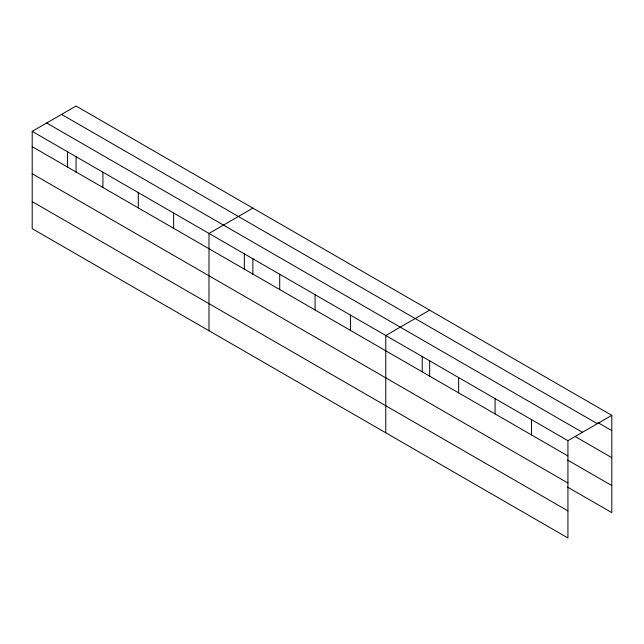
<?xml version="1.0" encoding="UTF-8"?>
<svg xmlns="http://www.w3.org/2000/svg" width="644" height="644" viewBox="0 0 644 644"><rect width="100%" height="100%" fill="white"/><g stroke="black" fill="none" stroke-linecap="round" stroke-linejoin="round"><path stroke-width="0.97" d="M567.928 483.016L567.928 440.665L32.2 131.368L32.2 228.66L567.928 537.965L567.928 483.016L32.2 173.719M567.565 487.097L611.8 512.632L611.8 415.34L76.073 106.035L32.2 131.368M252.859 208.109L208.994 233.434L208.994 330.734M429.653 310.175L385.78 335.508L385.78 432.8M567.928 440.665L611.8 415.34M597.922 422.617L611.8 430.627M61.591 114.399L597.326 423.696M46.674 123.004L582.409 432.309M575.374 436.656L611.8 457.691M32.2 146.655L567.928 455.96M567.565 460.033L611.8 485.576M32.2 201.596L567.928 510.901M531.501 419.63L531.501 434.925M495.067 398.604L495.067 413.891M458.641 377.569L458.641 392.856M429.653 360.495L429.653 376.426M422.214 356.534L422.214 371.829M350.425 315.093L350.425 330.38M315.069 294.678L315.069 309.965M279.705 274.264L279.705 289.55M252.859 258.421L252.859 274.36M244.35 253.849L244.35 269.136M173.63 213.019L173.63 228.314M138.275 192.604L138.275 207.899M102.919 172.198L102.919 187.485M76.073 156.355L76.073 172.286M67.556 151.783L67.556 167.07"/></g></svg>
